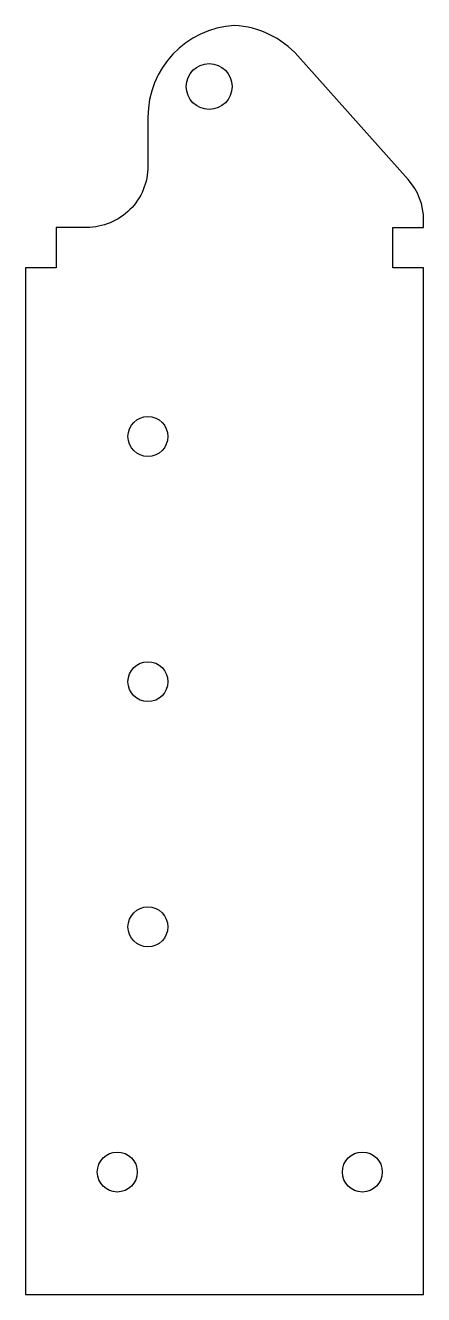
# Model space of a CAD drawing. Header units: inches. Extents: x 0 to 1.63, y 0 to 5.18.
import ezdxf

# ---------------------------------------------------------------- set-up
doc = ezdxf.new("R2010")
doc.units = ezdxf.units.IN
doc.header["$MEASUREMENT"] = 0

msp = doc.modelspace()

# ---------------------------------------------------------------- linework, layer by layer
msp.add_lwpolyline([(1.5, 4.3524), (1.625, 4.3524), (1.625, 4.3821, 0.184257), (1.5615, 4.5486), (1.1118, 5.0522, 0.198733), (0.8535, 5.1768, 0.397548), (0.5, 4.8024), (0.5, 4.6024, -0.414214), (0.25, 4.3524), (0.125, 4.3524), (0.125, 4.1875), (0, 4.1875), (0, 0), (1.625, 0), (1.625, 4.1875), (1.5, 4.1875)], format="xyb", close=True)
for centre, radius in [((0.75, 4.9274), 0.0935), ((0.5, 3.5), 0.0815), ((0.5, 2.5), 0.0815), ((0.5, 1.5), 0.0815), ((0.375, 0.5), 0.0815), ((1.375, 0.5), 0.0815)]:
    msp.add_circle(centre, radius)

doc.saveas('drawing.dxf')
